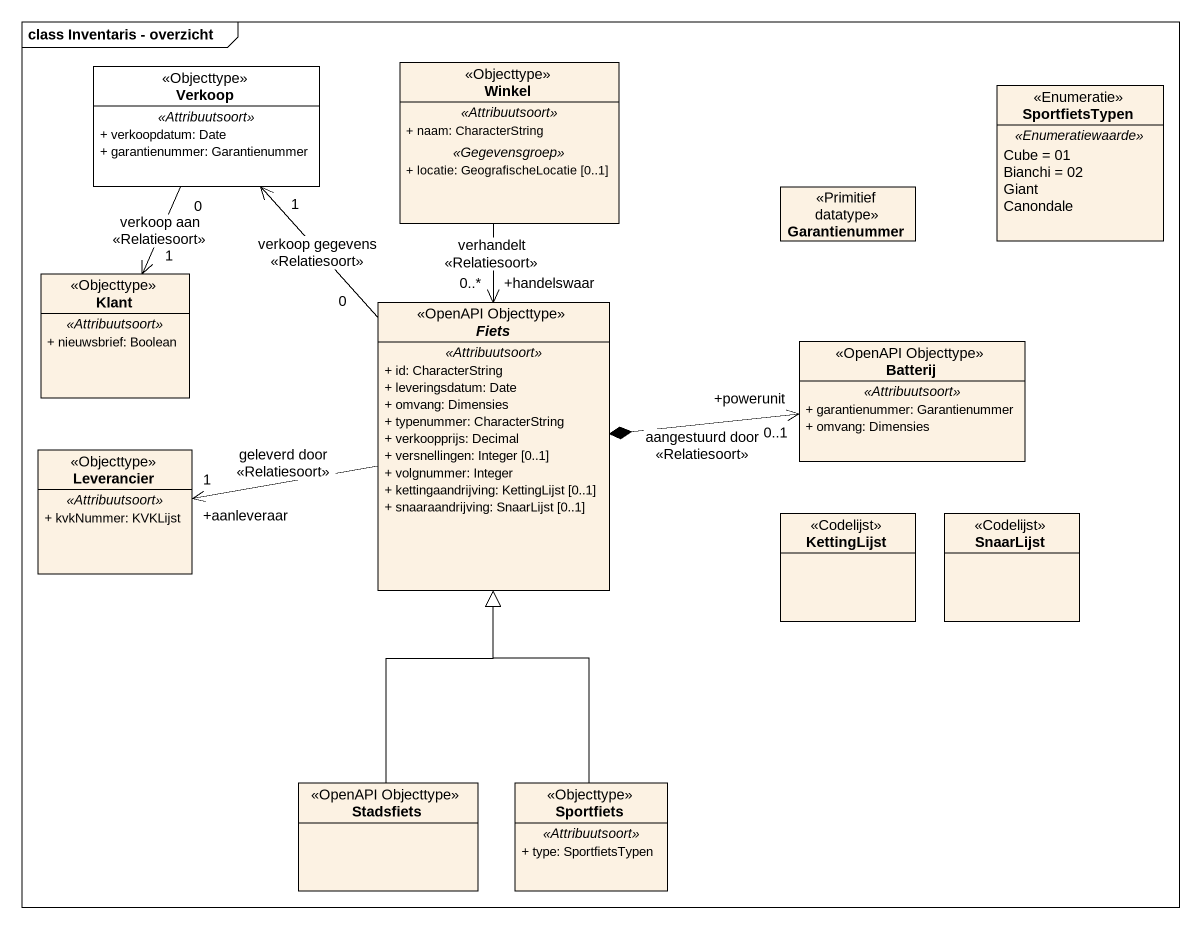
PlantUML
@startuml
mainframe class Inventaris - overzicht
hide circle
hide empty members
skinparam classAttributeIconSize 0
class Winkel <<Objecttype>> {
  .. <<Attribuutsoort>> ..
  + naam: CharacterString
  .. <<Gegevensgroep>> ..
  + locatie: GeografischeLocatie [0..1]
}
class Verkoop <<Objecttype>> #FFFFFF {
  .. <<Attribuutsoort>> ..
  + verkoopdatum: Date
  + garantienummer: Garantienummer
}
enum SportfietsTypen <<Enumeratie>> {
  .. <<Enumeratiewaarde>> ..
  Cube = 01
  Bianchi = 02
  Giant
  Canondale
}
class Garantienummer <<Primitief datatype>>
class Klant <<Objecttype>> {
  .. <<Attribuutsoort>> ..
  + nieuwsbrief: Boolean
}
abstract class Fiets <<OpenAPI Objecttype>> {
  .. <<Attribuutsoort>> ..
  + id: CharacterString
  + leveringsdatum: Date
  + omvang: Dimensies
  + typenummer: CharacterString
  + verkoopprijs: Decimal
  + versnellingen: Integer [0..1]
  + volgnummer: Integer
  + kettingaandrijving: KettingLijst [0..1]
  + snaaraandrijving: SnaarLijst [0..1]
}
class Batterij <<OpenAPI Objecttype>> {
  .. <<Attribuutsoort>> ..
  + garantienummer: Garantienummer
  + omvang: Dimensies
}
class Leverancier <<Objecttype>> {
  .. <<Attribuutsoort>> ..
  + kvkNummer: KVKLijst
}
class KettingLijst <<Codelijst>>
class SnaarLijst <<Codelijst>>
class Stadsfiets <<OpenAPI Objecttype>>
class Sportfiets <<Objecttype>> {
  .. <<Attribuutsoort>> ..
  + type: SportfietsTypen
}
Winkel --> "+handelswaar\n0..*" Fiets : verhandelt\n<<Relatiesoort>>
Verkoop "0" --> "1" Klant : verkoop aan\n<<Relatiesoort>>
Fiets "0" -up-> "1" Verkoop : verkoop gegevens\n<<Relatiesoort>>
Fiets *-right-> "+powerunit\n0..1" Batterij : aangestuurd door\n<<Relatiesoort>>
Fiets -left-> "+aanleveraar\n1" Leverancier : geleverd door\n<<Relatiesoort>>
Stadsfiets -up-|> Fiets
Sportfiets -up-|> Fiets
@enduml
